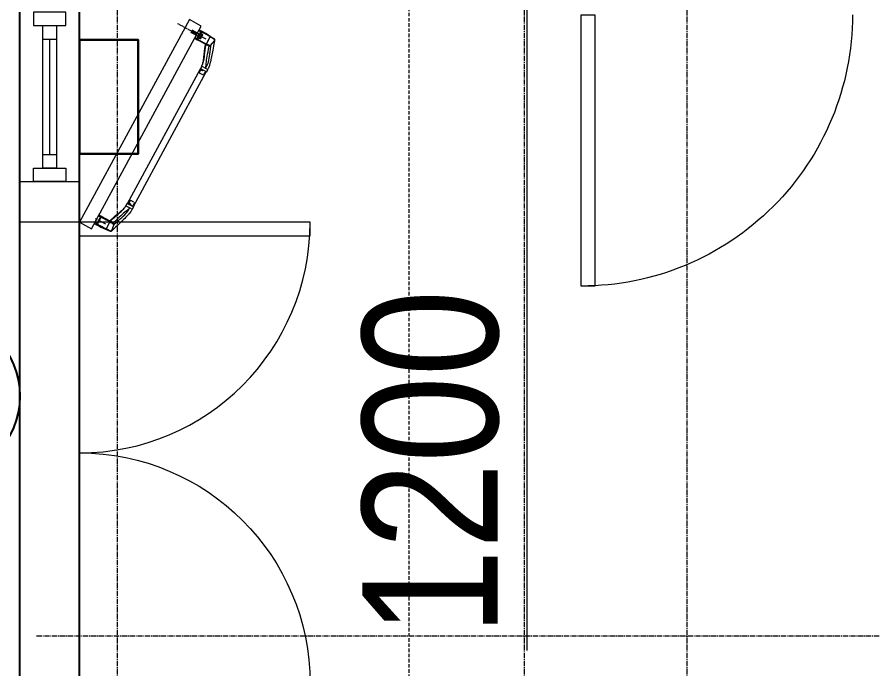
# Model space of a CAD drawing. Header units: millimetres. Extents: x -231292 to 573618, y -153144 to 564035.
# Drawn here: x 144559 to 147714, y 375381 to 377783 of the extents above; entities that cross this region are included whole.
import ezdxf
from ezdxf import colors
from ezdxf.entities.mleader import LeaderData, LeaderLine
from ezdxf.enums import TextEntityAlignment as Align
from ezdxf.math import Vec2, Vec3

# ---------------------------------------------------------------- set-up
doc = ezdxf.new("R2010")
doc.units = ezdxf.units.MM
for name, pattern in [('CENTER2', [28.575, 19.05, -3.175, 3.175, -3.175]), ('CENTERLINE', [30, 12, -1.5, 3, -1.5, 12]), ('DASHED', [19.05, 12.7, -6.35]), ('HIDDEN', [9.525, 6.35, -3.175])]:
    doc.linetypes.add(name, pattern=pattern)
doc.layers.get('0').update_dxf_attribs({"color": 250})
doc.layers.get('Defpoints').update_dxf_attribs({"color": 250})
for name, color, linetype, lineweight in [('АР_Витраж', 250, 'Continuous', 13), ('АР_Витраж марка', 250, 'Continuous', 9), ('АР_Двери', 250, 'Continuous', 9), ('АР_Двери_витраж', 250, 'Continuous', 9), ('АР_Двери_внутренние_антипаника', 250, 'Continuous', 0), ('АР_Размеры обшивки', 250, 'Continuous', 5), ('АР_Разрезы марка', 250, 'Continuous', 13), ('Размеры зашивки ГКЛ', 250, 'Continuous', 0), ('РД_Воронки с кровли', 250, 'Continuous', 18), ('РД_Оси_100', 250, 'Continuous', 0), ('РД_проем_инж перемыч_фахверк', 250, 'Continuous', 18)]:
    doc.layers.add(name, color=color, linetype=linetype, lineweight=lineweight)
doc.layers.add('МАГНИТЫ', color=7, linetype='Continuous', lineweight=30, true_color=0xd100d1)
doc.layers.add('РД_Витраж_вн', color=250, linetype='Continuous')
doc.layers.add('РД_Проем', color=250, linetype='Continuous', lineweight=0, plot=False)
doc.styles.add('Arial_09', font='ARIALN.TTF', dxfattribs={"width": 0.9})
doc.styles.add('style1', font='ARIALN.TTF')
doc.dimstyles.new('Dim200_ареал', dxfattribs={"dimscale": 100, "dimtxt": 5, "dimasz": 2.5, "dimexe": 2, "dimexo": 2, "dimgap": 1, "dimtad": 1, "dimzin": 12, "dimdsep": 46, "dimtxsty": 'style1', "dimblk": 'ARCHTICK', "dimcen": 3, "dimdle": 2, "dimclrd": 256, "dimclre": 256, "dimaunit": 1, "dimadec": 0, "dimazin": 3, "dimtfac": 1, "dimtmove": 1, "dimatfit": 3, "dimldrblk": 'OPEN30', "dimfxl": 5, "dimfxlon": 1, "dimtolj": 1, "dimtzin": 0, "dimlwd": 9, "dimlwe": 9, "dimarcsym": 0})

# ---------------------------------------------------------------- blocks, each defined once
blk = doc.blocks.new('UUNEW01NEW00')
at = {"layer": 'АР_Двери_внутренние_антипаника', "color": 40, "linetype": 'Continuous'}
for p, q in [((-9.1, 24), (9.1, 24)), ((-9.1, 19.3), (-9.1, 24)), ((-9, 18.2), (-9.1, 19.3)), ((-9, 17.1), (-9, 18.2)), ((-8.5, 1.5), (-9, 17.1)), ((9.1, 24), (9.1, 19.3)), ((-8.8, 1.3), (-13.2, -0.1)), ((-8.5, 1.5), (-8.8, 1.3)), ((8.3, 0.5), (8, -3.9)), ((-53, -19.5), (-53, -12.4)), ((-47.5, -11.9), (-52.5, -11.9)), ((-47.5, -11.9), (-46.3, -11.8)), ((-45.1, -11.7), (-46.3, -11.8)), ((-44.4, -11.5), (-45.1, -11.7)), ((-42.2, -11), (-44.4, -11.6)), ((-40, -10.4), (-42.2, -11)), ((-38, -9.7), (-40, -10.4)), ((-36.1, -9), (-38, -9.7)), ((-34.2, -8.3), (-36.1, -9)), ((-32.1, -7.5), (-34.2, -8.3)), ((-30.3, -6.7), (-32.1, -7.5)), ((-28.2, -5.9), (-30.3, -6.7)), ((-25.9, -4.9), (-28.2, -5.9)), ((-23.3, -3.9), (-25.9, -4.9)), ((-20.4, -2.7), (-23.3, -3.9)), ((-17, -1.5), (-20.4, -2.7)), ((-13.2, -0.1), (-17, -1.5)), ((-11.8, -16.4), (-8.3, -15.3)), ((-8.3, -15.3), (-4.5, -14.1)), ((-4.5, -14.1), (-0.2, -12.7)), ((-0.2, -12.7), (4.6, -11.2)), ((4.6, -11.2), (5.6, -10.9)), ((5.6, -10.9), (6.4, -10.5)), ((6.4, -10.5), (7.3, -9.6)), ((7.3, -9.6), (7.6, -8.9)), ((7.6, -8.9), (7.7, -8.7)), ((8, -3.9), (7.7, -8.6)), ((7.7, -8.7), (7.7, -8.6)), ((-53, -24.6), (-53, -19.5)), ((-52.5, -25.1), (-47.5, -25.1)), ((-47.5, -25.1), (-45.1, -25)), ((-45.1, -25), (-44.1, -24.9)), ((-44.1, -24.9), (-43.6, -24.9)), ((-43.6, -24.9), (-43, -24.8)), ((-43, -24.8), (-42.4, -24.8)), ((-42.4, -24.8), (-41.8, -24.7)), ((-41.8, -24.7), (-41.1, -24.6)), ((-41.1, -24.6), (-39.3, -24.3)), ((-39.3, -24.3), (-37.6, -23.9)), ((-37.6, -23.9), (-36.2, -23.6)), ((-36.2, -23.6), (-35.1, -23.3)), ((-35.1, -23.3), (-34.2, -23.1)), ((-34.2, -23.1), (-33.1, -22.8)), ((-33.1, -22.8), (-31.7, -22.5)), ((-31.7, -22.5), (-30.1, -22)), ((-30.1, -22), (-28.2, -21.5)), ((-28.2, -21.5), (-26, -20.8)), ((-26, -20.8), (-23.3, -20)), ((-23.3, -20), (-20.2, -19.1)), ((-20.2, -19.1), (-17.7, -18.3)), ((-17.7, -18.3), (-14.9, -17.4)), ((-14.9, -17.4), (-11.8, -16.4))]:
    blk.add_line(p, q, dxfattribs=at)
at = {"layer": 'АР_Двери_внутренние_антипаника', "color": 1, "linetype": 'Continuous'}
for p, q in [((-9.1, 19.3), (-8.9, 19.4)), ((-9.1, 19.3), (-9, 18.8)), ((-9, 18.8), (-8.8, 18.6)), ((-8.9, 19.4), (-8.5, 19.5)), ((-8.8, 18.6), (-8.6, 18.4)), ((-8.6, 18.4), (-8.4, 18.2)), ((-8.5, 19.5), (-8.2, 19.5)), ((-8.4, 18.2), (-8.1, 18.1)), ((-8.2, 19.5), (-7.8, 19.6)), ((-8.1, 18.1), (-7.6, 18)), ((-7.8, 19.6), (-7.5, 19.6)), ((-7.5, 18.3), (-7.6, 18.2)), ((-7.6, 18.2), (-7.6, 18)), ((-7.6, 18), (-7.6, 16.2)), ((-7.6, 16.2), (-7.6, 14.1)), ((-7.5, 19.6), (-7.1, 19.6)), ((-7.4, 18.3), (-7.5, 18.3)), ((-7.3, 18.3), (-7.4, 18.3)), ((-7.2, 18.3), (-7.3, 18.3)), ((-7.1, 18.3), (-7.2, 18.3)), ((-7.1, 24), (-7.1, 19.6)), ((-7.1, 19.6), (7.1, 19.6)), ((-7.1, 19.6), (-7.1, 18.3)), ((7.1, 18.3), (-7.1, 18.3)), ((-3.5, 16), (-4.6, 16.4)), ((-4.6, 16.4), (-4.6, 16.3)), ((-3.5, 15.9), (-4.6, 16.3)), ((-4.6, 16.3), (-3.8, 14.8)), ((-2.3, 15.7), (-3.5, 16)), ((-2.3, 15.6), (-3.5, 15.9)), ((0, 16.5), (-1, 15.5)), ((0, 16.4), (-1, 15.4)), ((0, 16.5), (0, 16.4)), ((1, 15.5), (0, 16.5)), ((1, 15.4), (0, 16.4)), ((3.5, 16), (2.3, 15.7)), ((3.5, 15.9), (2.3, 15.6)), ((4.6, 16.4), (3.5, 16)), ((4.6, 16.3), (3.5, 15.9)), ((3.8, 14.8), (4.6, 16.3)), ((4.6, 16.4), (4.6, 16.3)), ((7.1, 19.6), (7.1, 24)), ((7.1, 19.6), (7.1, 18.3)), ((7.1, 19.6), (7.5, 19.6)), ((7.2, 18.3), (7.1, 18.3)), ((7.3, 18.3), (7.2, 18.3)), ((7.5, 18.3), (7.3, 18.3)), ((7.5, 19.6), (7.8, 19.6)), ((7.6, 18.2), (7.5, 18.3)), ((7.6, 18), (7.6, 18.2)), ((7.6, 18), (8.1, 18.1)), ((7.6, 16.2), (7.6, 18)), ((7.6, 14.2), (7.6, 16.2)), ((7.8, 19.6), (8.2, 19.5)), ((8.1, 18.1), (8.4, 18.2)), ((8.2, 19.5), (8.5, 19.5)), ((8.4, 18.2), (8.6, 18.4)), ((8.5, 19.5), (8.9, 19.4)), ((8.6, 18.4), (8.8, 18.6)), ((8.8, 18.6), (9, 18.8)), ((8.9, 19.4), (9.1, 19.3)), ((9, 18.8), (9.1, 19.3)), ((-9.3, 0.2), (-14.4, -1.5)), ((-9.2, 0.8), (-9.3, 0.2)), ((-9.3, -0.1), (-9.3, 0.2)), ((-9.2, 0.2), (-9.3, 0.2)), ((-9.1, 1), (-9.2, 0.8)), ((-8.9, 0.5), (-9.2, 0.2)), ((-9, 1.2), (-9.1, 1)), ((-8.8, 1.3), (-9, 1.2)), ((-8.7, 0.8), (-8.9, 0.5)), ((-8.6, 0.9), (-8.7, 0.8)), ((-8.6, 1), (-8.6, 0.9)), ((-8.5, 1), (-8.6, 1)), ((-8.4, 0.8), (-8.5, 1.5)), ((-8.4, 1.3), (-8.5, 1)), ((-8.4, 1.4), (-8.4, 0.4)), ((-8.3, 0.5), (-8.4, 0.8)), ((-8.4, 0.4), (-8.4, -0.4)), ((-8.4, 0.4), (-8.3, 0.4)), ((-8.1, 0.2), (-8.3, 0.5)), ((-7.8, 0.1), (-8.1, 0.2)), ((-7.4, 0), (-7.8, 0.1)), ((-7.6, 14.1), (-7.6, 12.2)), ((-7.6, 12.2), (-7.6, 9.8)), ((-7.6, 9.8), (-7.6, 7.8)), ((-7.6, 7.8), (-7.6, 6.2)), ((-7.6, 6.2), (-7.6, 4.7)), ((-7.6, 4.7), (-7.5, 3.2)), ((-7.5, 3.2), (-7.5, 1.6)), ((-7.5, 1.6), (-7.4, 0)), ((-7.5, 0), (-7.5, 0)), ((-7.5, 0), (-7.3, 0)), ((-7.4, 0), (7.4, 0)), ((-7.3, 0), (7.3, 0)), ((-3.8, 14.8), (-3.3, 14.8)), ((-3, 14.7), (-3.8, 14.7)), ((-3.8, 14.7), (-3.8, 14.6)), ((-3, 14.6), (-3.8, 14.6)), ((-3.8, 14.6), (-3.8, 13.7)), ((-3.8, 13.7), (-3, 13.7)), ((-3.3, 14.8), (-3.6, 15.5)), ((-3.6, 15.5), (-2.7, 15.3)), ((-3.3, 14.9), (-3.6, 15.5)), ((-3.1, 14.4), (-3.4, 14.4)), ((-3.4, 14.4), (-3.4, 13.9)), ((-3.4, 14), (-3.1, 14)), ((-3.4, 13.9), (-3.1, 13.9)), ((-3.3, 14.9), (-3.3, 14.8)), ((-3, 14.4), (-3.1, 14.4)), ((-3.1, 14), (-3.1, 13.9)), ((-3.1, 14), (-3, 14)), ((-3.1, 13.9), (-3, 13.9)), ((-3, 14.7), (-3, 14.6)), ((-2.9, 14.7), (-3, 14.7)), ((-2.9, 14.6), (-3, 14.6)), ((-2.9, 14.4), (-3, 14.4)), ((-3, 14.4), (-3, 14.4)), ((-3, 14.4), (-3, 14.4)), ((-3, 14), (-3, 14)), ((-3, 14), (-3, 14)), ((-3, 14), (-2.9, 14)), ((-3, 13.9), (-3, 13.9)), ((-3, 13.9), (-3, 13.9)), ((-3, 13.9), (-2.9, 13.9)), ((-3, 13.7), (-2.9, 13.7)), ((-2.8, 14.7), (-2.9, 14.7)), ((-2.9, 14.7), (-2.9, 14.7)), ((-2.8, 14.5), (-2.9, 14.6)), ((-2.9, 14.6), (-2.9, 14.6)), ((-2.9, 14.3), (-2.9, 14.4)), ((-2.9, 14.3), (-2.9, 14.3)), ((-2.9, 14.3), (-2.9, 14.3)), ((-2.9, 14.3), (-2.9, 14.3)), ((-2.9, 14), (-2.9, 14.3)), ((-2.9, 14.1), (-2.9, 14)), ((-2.9, 14), (-2.9, 14.1)), ((-2.9, 14.1), (-2.9, 14.1)), ((-2.9, 14.1), (-2.9, 14.1)), ((-2.9, 14.1), (-2.9, 14.1)), ((-2.9, 14), (-2.9, 14)), ((-2.9, 13.9), (-2.9, 14)), ((-2.9, 14), (-2.9, 14)), ((-2.9, 14), (-2.9, 14)), ((-2.9, 13.9), (-2.9, 13.9)), ((-2.9, 13.9), (-2.9, 13.9)), ((-2.9, 13.7), (-2.8, 13.7)), ((-2.7, 14.6), (-2.8, 14.7)), ((-2.7, 14.5), (-2.8, 14.5)), ((-2.8, 13.7), (-2.8, 13.8)), ((-2.8, 13.8), (-2.7, 13.8)), ((-2.7, 15.3), (-1.7, 15.1)), ((-2.6, 14.6), (-2.7, 14.6)), ((-2.6, 14.5), (-2.7, 14.5)), ((-2.7, 13.8), (-2.6, 13.8)), ((-2.6, 14.5), (-2.6, 14.6)), ((-2.6, 14.6), (-2.6, 14.6)), ((-2.6, 14.4), (-2.6, 14.5)), ((-2.5, 14.5), (-2.6, 14.5)), ((-2.5, 14.4), (-2.6, 14.4)), ((-2.6, 14.4), (-2.6, 14.4)), ((-2.6, 13.8), (-2.6, 13.9)), ((-2.6, 13.9), (-2.5, 13.9)), ((-2.5, 14.4), (-2.5, 14.5)), ((-2.5, 14.4), (-2.5, 14.3)), ((-2.5, 14.3), (-2.5, 14.4)), ((-2.5, 14), (-2.5, 14.3)), ((-2.5, 13.9), (-2.5, 14)), ((-1, 15.5), (-2.3, 15.7)), ((-1, 15.4), (-2.3, 15.6)), ((-2.2, 14.5), (-2.3, 14.5)), ((-2.3, 14.5), (-2.3, 14.4)), ((-2.3, 14.4), (-2.3, 14.3)), ((-2.2, 14.4), (-2.3, 14.4)), ((-2.3, 14.4), (-2.3, 14.3)), ((-2.3, 14.3), (-2.3, 14)), ((-2.3, 14), (-2.3, 13.9)), ((-2.3, 13.9), (-2.3, 13.9)), ((-2.3, 13.9), (-2.2, 13.8)), ((-2.1, 14.6), (-2.2, 14.6)), ((-2.2, 14.6), (-2.2, 14.5)), ((-2.1, 14.5), (-2.2, 14.5)), ((-2.2, 14.5), (-2.2, 14.4)), ((-2.2, 13.8), (-2.2, 13.8)), ((-2.2, 13.8), (-2.1, 13.8)), ((-2, 14.7), (-2.1, 14.6)), ((-2, 14.6), (-2.1, 14.5)), ((-2.1, 14.6), (-2.1, 14.6)), ((-2.1, 14.5), (-2.1, 14.5)), ((-2.1, 13.8), (-2, 13.7)), ((-1.9, 14.7), (-2, 14.7)), ((-1.9, 14.6), (-2, 14.6)), ((-2, 13.7), (-2, 13.7)), ((-2, 13.7), (-1.9, 13.7)), ((-1.8, 14.7), (-1.9, 14.7)), ((-1.8, 14.6), (-1.9, 14.6)), ((-1.8, 14.4), (-1.9, 14.4)), ((-1.9, 14.4), (-1.9, 14.3)), ((-1.9, 14.3), (-1.9, 14)), ((-1.9, 14.3), (-1.9, 14.3)), ((-1.9, 14.3), (-1.9, 14.3)), ((-1.9, 14.3), (-1.9, 14.3)), ((-1.9, 14.1), (-1.9, 14.1)), ((-1.9, 14.1), (-1.9, 14.1)), ((-1.9, 14.1), (-1.9, 14.1)), ((-1.9, 14.1), (-1.8, 14)), ((-1.9, 14), (-1.9, 14)), ((-1.9, 14), (-1.9, 14)), ((-1.9, 14), (-1.9, 13.9)), ((-1.9, 13.9), (-1.8, 13.9)), ((-1.9, 13.7), (-1.8, 13.7)), ((-1.8, 14.7), (-1.8, 14.6)), ((-1.5, 14.7), (-1.8, 14.7)), ((-1.5, 14.6), (-1.8, 14.6)), ((-1.7, 14.4), (-1.8, 14.4)), ((-1.8, 14.4), (-1.8, 14.4)), ((-1.8, 14.4), (-1.8, 14.4)), ((-1.8, 14), (-1.8, 14)), ((-1.8, 14), (-1.8, 14)), ((-1.8, 14), (-1.7, 14)), ((-1.8, 13.9), (-1.8, 13.9)), ((-1.8, 13.9), (-1.8, 13.9)), ((-1.8, 13.9), (-1.7, 13.9)), ((-1.8, 13.7), (-1.5, 13.7)), ((-1.7, 15.1), (-0.7, 15)), ((-1.7, 14.4), (-1.7, 14.4)), ((-1.6, 14.4), (-1.7, 14.4)), ((-1.7, 14), (-1.7, 13.9)), ((-1.7, 14), (-1.7, 14)), ((-1.7, 14), (-1.6, 14)), ((-1.7, 13.9), (-1.6, 13.9)), ((-1.7, 13.9), (-1.7, 13.9)), ((-1.5, 14.4), (-1.6, 14.4)), ((-1.6, 14.4), (-1.6, 14.4)), ((-1.6, 14), (-1.6, 13.9)), ((-1.6, 14), (-1.6, 14)), ((-1.6, 14), (-1.5, 14)), ((-1.6, 13.9), (-1.6, 13.9)), ((-1.6, 13.9), (-1.5, 13.9)), ((-1.5, 14.7), (-1.5, 14.6)), ((-1.4, 14.7), (-1.5, 14.7)), ((-1.4, 14.6), (-1.5, 14.6)), ((-1.4, 14.3), (-1.5, 14.4)), ((-1.5, 14.4), (-1.5, 14.4)), ((-1.5, 14.4), (-1.5, 14.4)), ((-1.5, 14), (-1.4, 14.1)), ((-1.5, 14), (-1.5, 14)), ((-1.5, 14), (-1.5, 14)), ((-1.5, 14), (-1.5, 14)), ((-1.5, 13.9), (-1.5, 13.9)), ((-1.5, 13.9), (-1.5, 13.9)), ((-1.5, 13.9), (-1.5, 13.9)), ((-1.5, 13.9), (-1.4, 13.9)), ((-1.5, 13.7), (-1.4, 13.7)), ((-1.3, 14.7), (-1.4, 14.7)), ((-1.3, 14.6), (-1.4, 14.6)), ((-1.4, 14.3), (-1.4, 14.3)), ((-1.4, 14.3), (-1.4, 14.3)), ((-1.4, 14.3), (-1.4, 14.3)), ((-1.4, 14), (-1.4, 14.3)), ((-1.4, 14.1), (-1.4, 14)), ((-1.4, 14.1), (-1.4, 14.1)), ((-1.4, 14.1), (-1.4, 14.1)), ((-1.4, 14.1), (-1.4, 14.1)), ((-1.4, 13.9), (-1.4, 14)), ((-1.4, 14), (-1.4, 14)), ((-1.4, 14), (-1.4, 14)), ((-1.4, 13.7), (-1.3, 13.7)), ((-1.2, 14.6), (-1.3, 14.7)), ((-1.3, 14.7), (-1.3, 14.7)), ((-1.3, 14.5), (-1.3, 14.6)), ((-1.2, 14.5), (-1.3, 14.5)), ((-1.3, 13.7), (-1.2, 13.8)), ((-1.1, 14.6), (-1.2, 14.6)), ((-1.1, 14.5), (-1.2, 14.5)), ((-1.2, 13.8), (-1.2, 13.8)), ((-1.2, 13.8), (-1.1, 13.8)), ((-1.1, 14.5), (-1.1, 14.6)), ((-1.1, 14.6), (-1.1, 14.6)), ((-1.1, 14.4), (-1.1, 14.5)), ((-1, 14.5), (-1.1, 14.5)), ((-1, 14.4), (-1.1, 14.4)), ((-1.1, 14.4), (-1.1, 14.4)), ((-1.1, 13.8), (-1.1, 13.9)), ((-1.1, 13.9), (-1, 13.9)), ((-1, 15.5), (-1, 15.4)), ((-1, 14.4), (-1, 14.5)), ((-1, 14.3), (-1, 14.4)), ((-1, 14.4), (-1, 14.3)), ((-1, 14), (-1, 14.3)), ((-1, 13.9), (-1, 14)), ((0, 14.7), (-0.8, 14.7)), ((-0.8, 14.7), (-0.8, 14.6)), ((0, 14.6), (-0.8, 14.6)), ((-0.8, 14.6), (-0.8, 13.7)), ((-0.8, 13.7), (-0.4, 13.7)), ((-0.7, 15), (0, 15.7)), ((-0.1, 14.4), (-0.4, 14.4)), ((-0.4, 14.4), (-0.4, 14.2)), ((-0.4, 14.3), (-0.1, 14.3)), ((-0.4, 14.2), (-0.1, 14.2)), ((-0.4, 14.1), (-0.2, 14.1)), ((-0.4, 13.7), (-0.4, 14.1)), ((-0.2, 14.1), (0, 13.7)), ((0, 14.4), (-0.1, 14.4)), ((-0.1, 14.4), (-0.1, 14.4)), ((-0.1, 14.4), (-0.1, 14.4)), ((-0.1, 14.3), (-0.1, 14.2)), ((-0.1, 14.3), (-0.1, 14.3)), ((-0.1, 14.3), (-0.1, 14.3)), ((-0.1, 14.3), (0, 14.3)), ((-0.1, 14.2), (-0.1, 14.2)), ((-0.1, 14.2), (-0.1, 14.2)), ((-0.1, 14.2), (0, 14.2)), ((0, 15.7), (0.7, 15)), ((0, 14.7), (0, 14.6)), ((0.1, 14.7), (0, 14.7)), ((0.1, 14.6), (0, 14.6)), ((0, 14.3), (0, 14.4)), ((0, 14.4), (0, 14.4)), ((0, 14.3), (0, 14.4)), ((0, 14.4), (0, 14.4)), ((0, 14.4), (0, 14.4)), ((0, 14.4), (0, 14.4)), ((0, 14.4), (0, 14.4)), ((0, 14.3), (0, 14.3)), ((0, 14.3), (0, 14.3)), ((0, 14.3), (0, 14.3)), ((0, 14.2), (0, 14.3)), ((0, 14.3), (0, 14.3)), ((0, 14.3), (0, 14.3)), ((0, 14.3), (0, 14.3)), ((0, 14.2), (0, 14.2)), ((0, 14.2), (0, 14.2)), ((0, 13.7), (0.5, 13.7)), ((0.2, 14.7), (0.1, 14.7)), ((0.2, 14.6), (0.1, 14.6)), ((0.3, 14.6), (0.2, 14.7)), ((0.2, 14.7), (0.2, 14.7)), ((0.2, 14.5), (0.2, 14.6)), ((0.3, 14.5), (0.2, 14.5)), ((0.5, 13.7), (0.2, 14.1)), ((0.2, 14.1), (0.3, 14.1)), ((0.4, 14.6), (0.3, 14.6)), ((0.4, 14.5), (0.3, 14.5)), ((0.3, 14.1), (0.4, 14.2)), ((0.3, 14.1), (0.3, 14.1)), ((0.5, 13.8), (0.3, 14.1)), ((0.4, 14.5), (0.4, 14.6)), ((0.4, 14.6), (0.4, 14.6)), ((0.4, 14.4), (0.4, 14.5)), ((0.4, 14.4), (0.4, 14.5)), ((0.4, 14.5), (0.4, 14.5)), ((0.4, 14.3), (0.4, 14.4)), ((0.4, 14.4), (0.4, 14.4)), ((0.4, 14.4), (0.4, 14.4)), ((0.4, 14.2), (0.4, 14.3)), ((0.4, 14.3), (0.4, 14.3)), ((0.4, 14.2), (0.4, 14.2)), ((0.5, 13.8), (0.5, 13.7)), ((0.7, 15), (1.7, 15.1)), ((0.7, 14.7), (0.7, 14.6)), ((1.4, 14.7), (0.7, 14.7)), ((1.4, 14.6), (0.7, 14.6)), ((0.7, 14.6), (0.7, 13.7)), ((0.7, 13.7), (1.1, 13.7)), ((2.3, 15.7), (1, 15.5)), ((2.3, 15.6), (1, 15.4)), ((1, 15.5), (1, 15.4)), ((1.1, 13.7), (1.1, 14.3)), ((1.1, 14.3), (1.2, 14.3)), ((1.2, 14.3), (1.5, 13.7)), ((1.4, 14.7), (1.4, 14.6)), ((1.6, 14.2), (1.4, 14.7)), ((1.6, 14.1), (1.4, 14.6)), ((1.5, 13.7), (1.8, 13.7)), ((1.6, 14.2), (1.6, 14.1)), ((1.7, 14.2), (1.6, 14.2)), ((1.7, 14.1), (1.6, 14.1)), ((1.7, 15.1), (2.7, 15.3)), ((1.9, 14.7), (1.7, 14.2)), ((1.9, 14.6), (1.7, 14.1)), ((1.7, 14.2), (1.7, 14.1)), ((1.8, 13.7), (2, 14.3)), ((1.9, 14.7), (1.9, 14.6)), ((2.5, 14.7), (1.9, 14.7)), ((2.5, 14.6), (1.9, 14.6)), ((2, 14.3), (2.2, 14.3)), ((2.2, 14.3), (2.2, 13.7)), ((2.2, 13.7), (2.5, 13.7)), ((2.5, 14.7), (2.5, 14.6)), ((2.5, 13.7), (2.5, 14.6)), ((2.7, 15.3), (3.6, 15.5)), ((3.1, 14.7), (2.7, 13.8)), ((3.1, 14.6), (2.7, 13.7)), ((2.7, 13.8), (2.7, 13.7)), ((2.7, 13.7), (3.2, 13.7)), ((3.1, 14.7), (3.1, 14.6)), ((3.9, 14.7), (3.1, 14.7)), ((3.9, 14.6), (3.1, 14.6)), ((3.2, 13.7), (3.2, 13.9)), ((3.2, 13.9), (3.8, 13.9)), ((3.6, 15.5), (3.3, 14.8)), ((3.6, 15.5), (3.3, 14.9)), ((3.3, 14.9), (3.3, 14.8)), ((3.3, 14.8), (3.8, 14.8)), ((3.4, 14.3), (3.3, 14)), ((3.3, 14.1), (3.7, 14.1)), ((3.3, 14), (3.7, 14)), ((3.6, 14.3), (3.4, 14.3)), ((3.7, 14), (3.6, 14.3)), ((3.8, 13.9), (3.8, 13.7)), ((3.8, 13.7), (4.2, 13.7)), ((3.9, 14.7), (3.9, 14.6)), ((4.2, 13.8), (3.9, 14.7)), ((4.2, 13.7), (3.9, 14.6)), ((4.2, 13.8), (4.2, 13.7)), ((6.7, -9.4), (7.3, 0)), ((7.4, 0), (7.5, 2)), ((7.8, 0.1), (7.4, 0)), ((7.5, 2), (7.6, 4)), ((7.6, 12.3), (7.6, 14.2)), ((7.6, 9.9), (7.6, 12.3)), ((7.6, 8), (7.6, 9.9)), ((7.6, 5.9), (7.6, 8)), ((7.6, 4), (7.6, 5.9)), ((8.1, 0.2), (7.8, 0.1)), ((8.3, 0.5), (8.1, 0.2)), ((8.4, 0.8), (8.3, 0.5)), ((-52.5, -11.9), (-52.5, -19.8)), ((-47.5, -11.9), (-47.5, -19.8)), ((-47.5, -11.9), (-47.5, -11.9)), ((-43.1, -11.4), (-44.5, -11.6)), ((-41.6, -11.2), (-43.1, -11.4)), ((-39.3, -10.7), (-41.6, -11.2)), ((-36.7, -9.9), (-39.3, -10.7)), ((-39, -16.7), (-36.4, -15.7)), ((-33.8, -8.9), (-36.7, -9.9)), ((-36.4, -15.7), (-33.5, -14.5)), ((-30.7, -7.7), (-33.8, -8.9)), ((-33.5, -14.5), (-30.3, -13.4)), ((-27.2, -6.3), (-30.7, -7.7)), ((-30.3, -13.4), (-26.8, -12.1)), ((-25.2, -15.3), (-28.7, -16.6)), ((-23.3, -4.8), (-27.2, -6.3)), ((-26.8, -12.1), (-22.9, -10.9)), ((-21.4, -13.9), (-25.2, -15.3)), ((-19.1, -3.2), (-23.3, -4.8)), ((-22.9, -10.9), (-18.7, -9.6)), ((-17.3, -12.4), (-21.4, -13.9)), ((-14.4, -1.5), (-19.1, -3.2)), ((-18.7, -9.6), (-14, -8.2)), ((-12.8, -10.8), (-17.3, -12.4)), ((-14, -8.2), (-8.8, -6.6)), ((-7.8, -9.1), (-12.8, -10.8)), ((-9, -3.8), (-9.3, -0.1)), ((-8.8, -6.6), (-9, -3.8)), ((-8.8, -6.6), (-8.8, -6.6)), ((-8.8, -7.3), (-8.8, -6.6)), ((-8.8, -6.6), (-8.7, -6.6)), ((-8.5, -8.1), (-8.8, -7.3)), ((-8.7, -6.6), (-8.6, -6.6)), ((-8.6, -6.6), (-8.4, -6.7)), ((-8.2, -8.7), (-8.5, -8.1)), ((-8.4, -0.4), (-8.3, -0.9)), ((-8.4, -6.7), (-8.1, -6.7)), ((-8.3, -0.9), (-8.3, -1.1)), ((-8.3, -1.1), (-8.3, -1.1)), ((-8.3, -1.2), (-8.2, -1.2)), ((-8.2, -1.2), (-8.2, -1.2)), ((-8.2, -1.2), (-8.2, -1.5)), ((-8.2, -1.5), (-8.2, -1.5)), ((-7.8, -9.1), (-8.2, -8.7)), ((-8.1, -6.7), (-8, -6.6)), ((-8, -7.1), (-8.1, -6.7)), ((-8.1, -6.7), (-8.1, -6.7)), ((-8, -6.6), (-8, -6.6)), ((-8, -6.6), (-7.9, -6.6)), ((-7.6, -7.6), (-8, -7.1)), ((-7.8, -6.9), (-7.9, -6.6)), ((-7.9, -6.6), (-7.9, -6.7)), ((-7.9, -6.7), (-7.9, -6.6)), ((-7.5, -7.2), (-7.8, -6.9)), ((-7.4, -8.9), (-7.8, -9.1)), ((-7.2, -8), (-7.6, -7.6)), ((-7.2, -7.4), (-7.5, -7.2)), ((-7.1, -8.7), (-7.4, -8.9)), ((-7.3, 0), (-7.2, -1.7)), ((-7.2, -1.7), (-7.2, -3.1)), ((-7.2, -3.1), (-7.1, -4.5)), ((-6.9, -7.4), (-7.2, -7.4)), ((-6.7, -8.2), (-7.2, -8)), ((-7.1, -4.5), (-7, -6)), ((-6.7, -8.2), (-7.1, -8.7)), ((-7, -6), (-6.9, -7.4)), ((-6.9, -7.4), (-6.8, -7.5)), ((-6.8, -7.5), (-6.8, -7.5)), ((-6.8, -7.5), (-6.8, -7.6)), ((-6.8, -7.6), (-6.8, -7.6)), ((-6.8, -7.6), (-6.8, -7.6)), ((-6.8, -7.6), (-6.8, -7.6)), ((-6.8, -7.6), (-6.8, -7.6)), ((-6.8, -7.6), (-6.8, -7.6)), ((-6.8, -7.6), (-6.8, -7.6)), ((-6.8, -7.6), (-6.8, -7.6)), ((-6.8, -7.6), (-6.8, -7.6)), ((-6.8, -7.6), (-6.8, -7.6)), ((-6.8, -7.6), (-6.8, -7.6)), ((-6.8, -7.6), (-6.8, -7.6)), ((-6.8, -7.6), (-6.8, -7.6)), ((-6.8, -7.6), (-6.8, -7.6)), ((-6.8, -7.6), (-6.7, -7.8)), ((-6.7, -7.8), (-6.6, -8)), ((-6.6, -8), (-6.7, -8.1)), ((-6.7, -8.1), (-6.7, -8.2)), ((-6.7, -8.2), (5.6, -10.6)), ((5.6, -10.6), (6.3, -10)), ((5.6, -10.6), (6, -10.6)), ((6, -10.6), (6.3, -10.5)), ((6.3, -10), (6.6, -9.7)), ((6.3, -10.5), (6.4, -10.5)), ((6.6, -9.7), (6.7, -9.4)), ((6.7, -9.4), (7.1, -9.3)), ((7.1, -9.3), (7.4, -9.1)), ((7.4, -9.1), (7.6, -8.9)), ((8.3, -0.4), (8.3, -0.3)), ((-52.5, -19.8), (-52.5, -25.1)), ((-52.5, -25.1), (-47.5, -25.1)), ((-47.5, -19.8), (-46, -19.6)), ((-45.9, -19.8), (-47.5, -19.8)), ((-47.5, -19.8), (-47.5, -25.1)), ((-46, -19.6), (-44.5, -19.2)), ((-44.3, -19.8), (-45.9, -19.8)), ((-44.5, -19.2), (-42.9, -18.5)), ((-42.5, -19.7), (-44.3, -19.8)), ((-42.9, -18.5), (-41.3, -17.7)), ((-40.6, -19.6), (-42.5, -19.7)), ((-41.3, -17.7), (-39, -16.7)), ((-37.8, -19.2), (-40.6, -19.6)), ((-34.9, -18.5), (-37.8, -19.2)), ((-31.9, -17.6), (-34.9, -18.5)), ((-28.7, -16.6), (-31.9, -17.6))]:
    blk.add_line(p, q, dxfattribs=at)
at = {"layer": 'АР_Двери_внутренние_антипаника', "color": 1, "linetype": 'CENTERLINE'}
blk.add_line((0, 4.4), (0, 26), dxfattribs=at)
at = {"layer": 'АР_Двери_внутренние_антипаника', "color": 1, "linetype": 'HIDDEN'}
for p, q in [((-60.5, -14), (-53, -14)), ((-60.5, -14), (-60.5, -23)), ((-54.5, -17.6), (-54.5, -14.1)), ((-54.5, -14.1), (-53, -14.1)), ((-60.5, -23), (-53, -23)), ((-54.5, -17.6), (-53, -17.6))]:
    blk.add_line(p, q, dxfattribs=at)
at = {"layer": 'АР_Двери_внутренние_антипаника', "color": 40, "linetype": 'Continuous'}
for centre, radius, start, end in [((-490.9, 27.7), 500, 356.9219, 359.0377), ((-52.5, -12.4), 0.5, 90, 180), ((-52.5, -24.6), 0.5, 180, 270)]:
    blk.add_arc(centre, radius, start, end, dxfattribs=at)
at = {"layer": 'АР_Двери_внутренние_антипаника', "color": 1, "linetype": 'Continuous'}
blk.add_arc((490.8, 29.3), 500, 183.3082, 184.1216, dxfattribs=at)
blk.add_point((0, 0), dxfattribs=at)
blk = doc.blocks.new('66NEW00')
at = {"layer": 'АР_Двери_внутренние_антипаника', "color": 40, "linetype": 'Continuous'}
for p, q in [((9.1, 0), (-9.1, 0)), ((-9.1, 0), (-9.1, -4.7)), ((9.1, -4.7), (9.1, 0)), ((8.5, -22.4), (9, -6.9)), ((9, -5.7), (9.1, -4.7)), ((9, -6.9), (9, -5.7)), ((-8.3, -23.5), (-8, -27.9)), ((-8, -27.9), (-7.7, -32.5)), ((8.5, -22.4), (8.8, -22.7)), ((8.8, -22.7), (13.2, -24.1)), ((13.2, -24.1), (17, -25.5)), ((17, -25.5), (20.4, -26.7)), ((20.4, -26.7), (23.3, -27.9)), ((23.3, -27.9), (25.9, -28.9)), ((25.9, -28.9), (28.2, -29.9)), ((28.2, -29.9), (30.3, -30.7)), ((30.3, -30.7), (32.1, -31.4)), ((32.1, -31.4), (34.2, -32.3)), ((-7.7, -32.7), (-7.7, -32.5)), ((-7.6, -32.8), (-7.7, -32.7)), ((-7.3, -33.6), (-7.6, -32.8)), ((-6.4, -34.5), (-7.3, -33.6)), ((-5.6, -34.9), (-6.4, -34.5)), ((-4.6, -35.2), (-5.6, -34.9)), ((0.2, -36.7), (-4.6, -35.2)), ((4.5, -38.1), (0.2, -36.7)), ((8.3, -39.3), (4.5, -38.1)), ((11.8, -40.4), (8.3, -39.3)), ((14.9, -41.4), (11.8, -40.4)), ((17.7, -42.3), (14.9, -41.4)), ((20.2, -43), (17.7, -42.3)), ((23.3, -44), (20.2, -43)), ((26, -44.8), (23.3, -44)), ((28.2, -45.4), (26, -44.8)), ((30.1, -46), (28.2, -45.4)), ((31.7, -46.4), (30.1, -46)), ((33.1, -46.8), (31.7, -46.4)), ((34.2, -47.1), (33.1, -46.8)), ((34.2, -32.3), (36.1, -33)), ((35.1, -47.3), (34.2, -47.1)), ((36.2, -47.6), (35.1, -47.3)), ((36.1, -33), (38, -33.7)), ((38, -33.7), (40, -34.4)), ((40, -34.4), (42.2, -35)), ((42.2, -35), (44.4, -35.5)), ((44.4, -35.5), (45.1, -35.6)), ((45.1, -35.6), (46.3, -35.8)), ((47.5, -35.8), (46.3, -35.8)), ((47.5, -35.8), (52.5, -35.8)), ((53, -43.4), (53, -36.3)), ((53, -48.6), (53, -43.4)), ((37.6, -47.9), (36.2, -47.6)), ((39.3, -48.2), (37.6, -47.9)), ((41.1, -48.6), (39.3, -48.2)), ((41.8, -48.7), (41.1, -48.6)), ((42.4, -48.7), (41.8, -48.7)), ((43, -48.8), (42.4, -48.7)), ((43.6, -48.9), (43, -48.8)), ((44.1, -48.9), (43.6, -48.9)), ((45.1, -49), (44.1, -48.9)), ((47.5, -49.1), (45.1, -49)), ((52.5, -49.1), (47.5, -49.1))]:
    blk.add_line(p, q, dxfattribs=at)
at = {"layer": 'АР_Двери_внутренние_антипаника', "color": 1, "linetype": 'Continuous'}
for p, q in [((-7.1, -4.4), (-7.1, 0)), ((7.1, 0), (7.1, -4.4)), ((-8.9, -4.6), (-9.1, -4.7)), ((-9, -5.2), (-9.1, -4.7)), ((-8.8, -5.4), (-9, -5.2)), ((-8.5, -4.5), (-8.9, -4.6)), ((-8.6, -5.6), (-8.8, -5.4)), ((-8.4, -5.7), (-8.6, -5.6)), ((-8.2, -4.4), (-8.5, -4.5)), ((-8.1, -5.8), (-8.4, -5.7)), ((-7.8, -4.4), (-8.2, -4.4)), ((-7.6, -5.9), (-8.1, -5.8)), ((-7.5, -4.4), (-7.8, -4.4)), ((-7.6, -5.8), (-7.5, -5.7)), ((-7.6, -5.9), (-7.6, -5.8)), ((-7.6, -7.7), (-7.6, -5.9)), ((-7.6, -9.8), (-7.6, -7.7)), ((-7.6, -11.7), (-7.6, -9.8)), ((-7.6, -14), (-7.6, -11.7)), ((-7.6, -16), (-7.6, -14)), ((-7.1, -4.4), (-7.5, -4.4)), ((-7.5, -5.7), (-7.3, -5.7)), ((-7.3, -5.7), (-7.2, -5.6)), ((-7.2, -5.6), (-7.1, -5.6)), ((7.1, -4.4), (-7.1, -4.4)), ((-7.1, -4.4), (-7.1, -5.6)), ((-7.1, -5.6), (7.1, -5.6)), ((7.1, -4.4), (7.1, -5.6)), ((7.5, -4.4), (7.1, -4.4)), ((7.1, -5.6), (7.2, -5.6)), ((7.2, -5.6), (7.3, -5.7)), ((7.3, -5.7), (7.4, -5.7)), ((7.4, -5.7), (7.5, -5.7)), ((7.8, -4.4), (7.5, -4.4)), ((7.5, -5.7), (7.6, -5.8)), ((8.1, -5.8), (7.6, -5.9)), ((7.6, -5.8), (7.6, -5.9)), ((7.6, -5.9), (7.6, -7.8)), ((7.6, -7.8), (7.6, -9.9)), ((7.6, -9.9), (7.6, -11.8)), ((7.6, -11.8), (7.6, -14.2)), ((7.6, -14.2), (7.6, -16.2)), ((8.2, -4.4), (7.8, -4.4)), ((8.4, -5.7), (8.1, -5.8)), ((8.5, -4.5), (8.2, -4.4)), ((8.6, -5.6), (8.4, -5.7)), ((8.9, -4.6), (8.5, -4.5)), ((8.8, -5.4), (8.6, -5.6)), ((9, -5.2), (8.8, -5.4)), ((9.1, -4.7), (8.9, -4.6)), ((9.1, -4.7), (9, -5.2)), ((-8.4, -23.1), (-8.3, -23.5)), ((-8.3, -23.5), (-8.1, -23.7)), ((-8.3, -24.4), (-8.3, -24.2)), ((-8.1, -23.7), (-7.8, -23.9)), ((-7.8, -23.9), (-7.4, -24)), ((-7.6, -18.1), (-7.6, -16)), ((-7.6, -19.9), (-7.6, -18.1)), ((-7.5, -21.9), (-7.6, -19.9)), ((-7.4, -24), (-7.5, -21.9)), ((7.4, -24), (-7.4, -24)), ((7.3, -24), (-7.3, -24)), ((-6.7, -33.3), (-7.3, -24)), ((6.9, -31.4), (6.8, -31.5)), ((6.8, -31.5), (6.8, -31.5)), ((6.8, -31.5), (6.8, -31.5)), ((6.8, -31.5), (6.8, -31.6)), ((7, -29.9), (6.9, -31.4)), ((6.9, -31.4), (7.2, -31.3)), ((7.1, -28.5), (7, -29.9)), ((7.2, -27.1), (7.1, -28.5)), ((7.3, -24), (7.2, -25.6)), ((7.2, -25.6), (7.2, -27.1)), ((7.2, -31.3), (7.5, -31.2)), ((7.5, -24), (7.3, -24)), ((7.5, -22.4), (7.4, -24)), ((7.4, -24), (7.8, -23.9)), ((7.6, -19.3), (7.5, -20.8)), ((7.5, -20.8), (7.5, -22.4)), ((7.5, -24), (7.5, -24)), ((7.5, -31.2), (7.8, -30.9)), ((7.6, -16.2), (7.6, -17.8)), ((7.6, -17.8), (7.6, -19.3)), ((7.6, -31.6), (8, -31.1)), ((7.8, -23.9), (8.1, -23.7)), ((7.8, -30.9), (7.9, -30.6)), ((8, -30.6), (7.9, -30.6)), ((7.9, -30.6), (7.9, -30.6)), ((7.9, -30.6), (7.9, -30.6)), ((8, -31.1), (8.1, -30.6)), ((8.1, -30.6), (8, -30.6)), ((8, -30.6), (8, -30.6)), ((8.1, -23.7), (8.3, -23.5)), ((8.1, -30.7), (8.1, -30.6)), ((8.4, -30.7), (8.1, -30.7)), ((8.2, -25.1), (8.2, -25.2)), ((8.3, -25.1), (8.2, -25.1)), ((8.2, -25.2), (8.2, -25.5)), ((8.2, -25.5), (8.2, -25.5)), ((8.3, -23.5), (8.4, -23.1)), ((8.4, -23.6), (8.3, -23.6)), ((8.4, -24.3), (8.3, -24.8)), ((8.3, -24.8), (8.3, -25.1)), ((8.3, -25.1), (8.3, -25.1)), ((8.4, -23.1), (8.5, -22.4)), ((8.4, -22.6), (8.5, -22.9)), ((8.4, -22.6), (8.4, -23.6)), ((8.4, -23.6), (8.4, -24.3)), ((8.6, -30.6), (8.4, -30.7)), ((8.5, -22.9), (8.6, -23)), ((8.5, -32.1), (8.8, -31.3)), ((8.6, -23), (8.6, -23.1)), ((8.6, -23.1), (8.7, -23.2)), ((8.7, -30.6), (8.6, -30.6)), ((8.7, -23.2), (8.9, -23.4)), ((8.8, -30.6), (8.7, -30.6)), ((8.8, -22.7), (9, -22.8)), ((8.8, -30.6), (9, -27.8)), ((14, -32.2), (8.8, -30.6)), ((8.8, -30.6), (8.8, -30.6)), ((8.8, -31.3), (8.8, -30.6)), ((8.9, -23.4), (9.2, -23.8)), ((9, -22.8), (9.1, -22.9)), ((9, -27.8), (9.3, -24)), ((9.1, -22.9), (9.2, -23.2)), ((9.2, -23.2), (9.3, -23.8)), ((9.2, -23.8), (9.3, -23.8)), ((9.3, -23.8), (14.4, -25.5)), ((9.3, -24), (9.3, -23.8)), ((14.4, -25.5), (19.1, -27.2)), ((19.1, -27.2), (23.3, -28.8)), ((23.3, -28.8), (27.2, -30.3)), ((27.2, -30.3), (30.7, -31.7)), ((-7.4, -33.1), (-7.6, -32.8)), ((-7.1, -33.3), (-7.4, -33.1)), ((-6.7, -33.3), (-7.1, -33.3)), ((-6.6, -33.7), (-6.7, -33.3)), ((-6.3, -34), (-6.6, -33.7)), ((-6.3, -34.5), (-6.4, -34.4)), ((-5.6, -34.5), (-6.3, -34)), ((-6, -34.6), (-6.3, -34.5)), ((-5.6, -34.5), (-6, -34.6)), ((6.7, -32.2), (-5.6, -34.5)), ((6.7, -31.8), (6.6, -32)), ((6.6, -32), (6.7, -32.1)), ((6.8, -31.6), (6.7, -31.8)), ((6.7, -32.2), (7.2, -32)), ((6.7, -32.1), (6.7, -32.2)), ((6.7, -32.2), (7.1, -32.7)), ((6.8, -31.6), (6.8, -31.6)), ((6.8, -31.6), (6.8, -31.6)), ((6.8, -31.6), (6.8, -31.6)), ((6.8, -31.6), (6.8, -31.6)), ((6.8, -31.6), (6.8, -31.6)), ((6.8, -31.6), (6.8, -31.6)), ((6.8, -31.6), (6.8, -31.6)), ((6.8, -31.6), (6.8, -31.6)), ((6.8, -31.6), (6.8, -31.6)), ((6.8, -31.6), (6.8, -31.6)), ((6.8, -31.6), (6.8, -31.6)), ((6.8, -31.6), (6.8, -31.6)), ((7.1, -32.7), (7.4, -32.9)), ((7.2, -32), (7.6, -31.6)), ((7.4, -32.9), (7.8, -33.1)), ((7.8, -33.1), (8.2, -32.7)), ((7.8, -33.1), (12.8, -34.8)), ((8.2, -32.7), (8.5, -32.1)), ((12.8, -34.8), (17.3, -36.4)), ((18.7, -33.6), (14, -32.2)), ((17.3, -36.4), (21.4, -37.9)), ((22.9, -34.9), (18.7, -33.6)), ((21.4, -37.9), (25.2, -39.3)), ((26.8, -36.1), (22.9, -34.9)), ((25.2, -39.3), (28.7, -40.5)), ((30.3, -37.3), (26.8, -36.1)), ((28.7, -40.5), (31.9, -41.6)), ((33.5, -38.5), (30.3, -37.3)), ((30.7, -31.7), (33.8, -32.9)), ((31.9, -41.6), (34.9, -42.5)), ((36.4, -39.6), (33.5, -38.5)), ((33.8, -32.9), (36.7, -33.9)), ((34.9, -42.5), (37.8, -43.2)), ((39, -40.7), (36.4, -39.6)), ((36.7, -33.9), (39.3, -34.6)), ((37.8, -43.2), (40.6, -43.6)), ((41.3, -41.7), (39, -40.7)), ((39.3, -34.6), (41.6, -35.1)), ((40.6, -43.6), (42.5, -43.7)), ((42.9, -42.5), (41.3, -41.7)), ((41.6, -35.1), (43.1, -35.4)), ((42.5, -43.7), (44.3, -43.7)), ((44.5, -43.1), (42.9, -42.5)), ((43.1, -35.4), (44.5, -35.6)), ((44.3, -43.7), (45.9, -43.7)), ((46, -43.6), (44.5, -43.1)), ((45.9, -43.7), (47.5, -43.7)), ((47.5, -43.7), (46, -43.6)), ((47.5, -35.9), (47.5, -43.7)), ((47.5, -35.9), (47.5, -35.9)), ((47.5, -43.7), (47.5, -49.1)), ((52.5, -35.9), (52.5, -43.7)), ((52.5, -43.7), (52.5, -49.1)), ((52.5, -49.1), (47.5, -49.1))]:
    blk.add_line(p, q, dxfattribs=at)
at = {"layer": 'АР_Двери_внутренние_антипаника', "color": 1, "linetype": 'CENTERLINE'}
blk.add_line((0, -19.6), (0, 2), dxfattribs=at)
at = {"layer": 'АР_Двери_внутренние_антипаника', "color": 1, "linetype": 'HIDDEN'}
for p, q in [((60.5, -38), (53, -38)), ((54.5, -38.1), (53, -38.1)), ((54.5, -41.6), (53, -41.6)), ((60.5, -47), (53, -47)), ((54.5, -41.6), (54.5, -38.1)), ((60.5, -38), (60.5, -47))]:
    blk.add_line(p, q, dxfattribs=at)
at = {"layer": 'АР_Двери_внутренние_антипаника', "color": 40, "linetype": 'Continuous'}
for centre, radius, start, end in [((490.9, 3.7), 500, 180.9623, 183.0781), ((52.5, -36.3), 0.5, 0, 90), ((52.5, -48.6), 0.5, 270, 0)]:
    blk.add_arc(centre, radius, start, end, dxfattribs=at)
at = {"layer": 'АР_Двери_внутренние_антипаника', "color": 1, "linetype": 'Continuous'}
blk.add_arc((-490.8, 5.3), 500, 355.8784, 356.6918, dxfattribs=at)
blk.add_point((0, 0), dxfattribs=at)
blk = doc.blocks.new('*U898')
at = {"layer": 'АР_Двери_внутренние_антипаника', "color": 40, "linetype": 'Continuous'}
for p, q in [((669.9, 97.1), (106, 97.1)), ((669.9, 72.7), (106, 72.7)), ((-4.5, 0), (-4.5, -22.2)), ((4.5, 0), (4.5, -22.2))]:
    blk.add_line(p, q, dxfattribs=at)
at = {"layer": 'АР_Двери_внутренние_антипаника', "color": 1, "linetype": 'HIDDEN'}
for p, q in [((4.5, 7.5), (-4.5, 7.5)), ((-4.5, 0), (-4.5, 7.5)), ((4.5, 0), (4.5, 7.5))]:
    blk.add_line(p, q, dxfattribs=at)
at = {"layer": 'АР_Двери_внутренние_антипаника', "color": 1, "linetype": 'Continuous'}
for p, q in [((-1.4, -22.2), (-3.7, 0)), ((3.7, 0), (1.4, -22.2))]:
    blk.add_line(p, q, dxfattribs=at)
at = {"layer": 'АР_Двери_внутренние_антипаника', "color": 1, "linetype": 'CENTERLINE'}
blk.add_line((0, -4), (0, -79.7), dxfattribs=at)
at = {"layer": 'АР_Двери_внутренние_антипаника', "xscale": 2, "yscale": 2, "zscale": 2, "rotation": 180}
for name, p in [('UUNEW01NEW00', (0, 47.9)), ('66NEW00', (775.9, 0))]:
    blk.add_blockref(name, p, dxfattribs=at)
blk = doc.blocks.new('СОШ_2200_АР_ОСИ_М100_28.05.24')
at = {"layer": 'РД_Оси_100', "linetype": 'CENTER2'}
for p, q in [((94500, -6155), (94500, 139938.679)), ((96000, -6155), (96000, 139938.679)), ((119910, 9300), (94200, 9300))]:
    blk.add_line(p, q, dxfattribs=at)
blk.add_lwpolyline([(96600, -6155), (96600, 139938.679)], dxfattribs=at)
blk = doc.blocks.new('_ArchTick')
at = {"color": 0, "linetype": 'ByBlock', "const_width": 0.15}
blk.add_lwpolyline([(-0.5, -0.5), (0.5, 0.5)], dxfattribs=at)
blk = doc.blocks.new('*D928')
at = {"layer": 'Defpoints', "color": 0, "transparency": 16777216}
for p in [(145328.8, 379211.8), (145328.8, 378011.8), (146439.8, 378011.8)]:
    blk.add_point(p, dxfattribs=at)
at = {"layer": 'АР_Размеры обшивки', "lineweight": 9, "transparency": 16777216}
for p, q in [((146439.8, 379411.8), (146439.8, 377811.8)), ((145939.8, 379211.8), (146639.8, 379211.8)), ((145939.8, 378011.8), (146639.8, 378011.8)), ((146439.8, 375448.4), (146439.8, 378011.8))]:
    blk.add_line(p, q, dxfattribs=at)
at = {"layer": 'АР_Размеры обшивки', "lineweight": 9, "transparency": 16777216, "xscale": 250, "yscale": 250, "zscale": 250}
for p, rotation in [((146439.8, 379211.8), 90), ((146439.8, 378011.8), 270)]:
    blk.add_blockref('_ArchTick', p, dxfattribs=dict(at, rotation=rotation))
at = {"layer": 'АР_Размеры обшивки', "color": 0, "transparency": 16777216, "insert": (146084.5, 376140.7), "char_height": 500, "attachment_point": 5, "rotation": 90, "style": 'style1'}
blk.add_mtext('\\A1;1200', dxfattribs=at)
blk = doc.blocks.new('_Open30')
at = {"color": 0, "linetype": 'ByBlock', "lineweight": -2}
for p, q in [((-1, 0.268), (0, 0)), ((0, 0), (-1, -0.268)), ((0, 0), (-1, 0))]:
    blk.add_line(p, q, dxfattribs=at)
blk = doc.blocks.new('МаркаВитража1')
at = {"layer": 'Defpoints'}
blk.add_circle((0, 0), 3, dxfattribs=at)
at = {"color": 0, "linetype": 'ByBlock', "lineweight": -2, "style": 'Arial_09', "width": 0.9}
blk.add_attdef('АР-ОКНО:НАИМЕНОВАНИЕ', text='', height=3, dxfattribs=at).set_placement((0, 0), align=Align.MIDDLE)

msp = doc.modelspace()

# ---------------------------------------------------------------- linework, layer by layer
at = {"layer": 'АР_Витраж', "linetype": 'Continuous', "lineweight": 5}
for p, q in [((144568.768, 377801.753), (144568.768, 377176.753)), ((144788.768, 377801.753), (144788.768, 377176.753))]:
    msp.add_line(p, q, dxfattribs=at)
at = {"layer": 'АР_Витраж', "linetype": 'Continuous', "lineweight": 13}
for p, q in [((144653.768, 377701.753), (144703.768, 377701.753)), ((144678.768, 377701.753), (144678.768, 377276.753)), ((144653.768, 377276.753), (144703.768, 377276.753))]:
    msp.add_line(p, q, dxfattribs=at)
for points in [[(144738.768, 377751.753), (144738.768, 377801.753), (144618.768, 377801.753), (144618.768, 377751.753)], [(144653.768, 377751.753), (144703.768, 377751.753), (144703.768, 377226.753), (144653.768, 377226.753)], [(144738.768, 377226.753), (144738.768, 377176.753), (144618.768, 377176.753), (144618.768, 377226.753)]]:
    msp.add_lwpolyline(points, close=True, dxfattribs=at)
at = {"layer": 'АР_Двери', "linetype": 'Continuous', "lineweight": 9}
msp.add_lwpolyline([(146638.761, 377791.753), (146688.761, 377791.753), (146688.761, 376791.753), (146638.761, 376791.753)], close=True, dxfattribs=at)
at = {"layer": 'АР_Двери', "linetype": 'Continuous', "lineweight": 9, "extrusion": (0, 0, -1)}
msp.add_arc((-146638.761, 377791.753), 1000, 179.999999, 269.999999, dxfattribs=at)
at = {"layer": 'АР_Двери_витраж', "linetype": 'Continuous', "lineweight": 9}
for points in [[(144568.768, 377026.752), (144568.768, 377176.752), (144788.768, 377176.752), (144788.768, 377026.752)], [(144788.768, 377026.752), (144788.768, 376976.752), (145638.768, 376976.752), (145638.768, 377026.752)]]:
    msp.add_lwpolyline(points, close=True, dxfattribs=at)
msp.add_arc((144788.768, 377026.752), 850, 270, 0, dxfattribs=at)
at = {"layer": 'АР_Двери_витраж', "linetype": 'Continuous', "lineweight": 9, "extrusion": (0, 0, -1)}
msp.add_arc((-144788.768, 375326.752), 850, 90, 180, dxfattribs=at)
at = {"layer": 'АР_Двери_внутренние_антипаника', "lineweight": 0, "ltscale": 2}
msp.add_lwpolyline([(144832.727, 377002.929), (145237.724, 377750.243), (145193.764, 377774.066), (144788.768, 377026.752)], close=True, dxfattribs=at)
at = {"layer": 'АР_Разрезы марка', "linetype": 'DASHED', "lineweight": 0}
msp.add_lwpolyline([(148015.848, 504454.532), (148015.848, 466838.319), (146002.876, 466838.319), (146002.876, 364232.068)], dxfattribs=at)
at = {"layer": 'МАГНИТЫ'}
msp.add_lwpolyline([(144788.768, 377279.416), (145005.44, 377279.416), (145005.44, 377699.09), (144788.768, 377699.09)], close=True, dxfattribs=at)
at = {"layer": 'РД_Витраж_вн', "linetype": 'Continuous', "lineweight": -3}
for p, q in [((144568.768, 374551.753), (144568.768, 377801.753)), ((144788.768, 374551.753), (144788.768, 377801.753))]:
    msp.add_line(p, q, dxfattribs=at)
at = {"layer": 'РД_Проем', "linetype": 'Continuous', "lineweight": 0}
for p, q in [((144568.768, 374551.753), (144568.768, 377801.753)), ((144788.768, 374551.753), (144788.768, 377801.753))]:
    msp.add_line(p, q, dxfattribs=at)
at = {"layer": 'РД_проем_инж перемыч_фахверк', "linetype": 'Continuous', "lineweight": 18}
for p, q in [((144568.768, 377801.753), (144568.768, 374551.753)), ((144788.768, 377801.753), (144788.768, 374551.753))]:
    msp.add_line(p, q, dxfattribs=at)

# ---------------------------------------------------------------- block references
at = {"layer": 'АР_Витраж марка', "linetype": 'Continuous', "lineweight": 9, "xscale": 100, "yscale": 100, "zscale": 100, "rotation": 89.99999999999999}
msp.add_blockref('МаркаВитража1', (144268.768, 376386.375), dxfattribs=at).add_auto_attribs({'АР-ОКНО:НАИМЕНОВАНИЕ': 'ВВ-30'})
at = {"layer": 'АР_Двери_внутренние_антипаника', "lineweight": 30, "ltscale": 2, "rotation": 241.5451469615548}
msp.add_blockref('*U898', (145221.475, 377720.261), dxfattribs=at)
at = {"layer": 'РД_Оси_100'}
msp.add_blockref('СОШ_2200_АР_ОСИ_М100_28.05.24', (50428.768, 366201.753), dxfattribs=at)

# ---------------------------------------------------------------- dimensions: what is measured, and where the dimension line sits
at = {"layer": 'АР_Размеры обшивки'}
dim = msp.add_linear_dim(base=(146439.768, 378011.752), p1=(145328.768, 379211.752), p2=(145328.768, 378011.752), angle=90, dimstyle='Dim200_ареал', override={"dimdec": 0}, dxfattribs=at)
dim.commit()
dim.dimension.update_dxf_attribs({"geometry": '*D928', "text_midpoint": (146616.455, 376140.7), "dimtype": 160})

# ---------------------------------------------------------------- leaders
at = {"layer": 'Размеры зашивки ГКЛ'}
ml = msp.add_multileader_mtext('Standard', dxfattribs=at)
ml.set_content('\\pxsm1;Тип 9  ', color=(0, 0, 138), style='style1')
ml.set_leader_properties(color=256, linetype='ByLayer', lineweight=9)
ml.build(insert=Vec2(0, 0))
ml.multileader.update_dxf_attribs({"has_dogleg": 0, "text_left_attachment_type": 6, "text_right_attachment_type": 6, "text_bottom_attachment_type": 10, "dogleg_length": 25, "arrow_head_size": 400})
ctx = ml.context
ctx.base_point, ctx.char_height, ctx.arrow_head_size, ctx.landing_gap_size, ctx.plane_origin = Vec3(142405.079, 377461.753), 400, 400, 50, Vec3(131768.563, 385744.765)
ctx.left_attachment, ctx.right_attachment, ctx.top_attachment = 6, 6, 10
notes = []
notes.append((ctx, [(1, (1, 1, 0), (143664.595, 377461.753), (-1, 0), 25, [(1, [(145151.034, 378774.201)], 0, [])])]))
ctx.mtext.insert, ctx.mtext.width, ctx.mtext.defined_height, ctx.mtext.line_spacing_factor, ctx.mtext.flow_direction = Vec3(142455.079, 377941.753), 1668.44707, 600, 0.3, 5
at = {"layer": 'РД_Воронки с кровли', "lineweight": 70}
ml = msp.add_multileader_mtext('Standard', dxfattribs=at)
ml.set_content('ВК_Под потолком 4 этажа уйдет в с.у. соседний. ниже опускать не надо.', color=256, style='style1')
ml.set_leader_properties(color=256)
ml.build(insert=Vec2(0, 0))
ml.multileader.update_dxf_attribs({"has_dogleg": 0, "text_left_attachment_type": 6, "text_right_attachment_type": 6, "arrow_head_size": 500, "scale": 100})
ctx = ml.context
ctx.base_point, ctx.scale, ctx.char_height, ctx.arrow_head_size, ctx.landing_gap_size, ctx.plane_origin, ctx.plane_x_axis, ctx.plane_y_axis = Vec3(89976.721, 372153.495), 100, 300, 500, 50, Vec3(64943.192, 362296.395), Vec3(1, 0.00000001), Vec3(-0.00000001, 1)
ctx.left_attachment, ctx.right_attachment = 6, 6
notes.append((ctx, [(0, (1, 1, 0), (94475.649, 372153.495), (-1, -0.00000001), 8, [(1, [(102928.768, 377981.754)], 0, [])])]))
ctx.mtext.insert, ctx.mtext.text_direction, ctx.mtext.rotation, ctx.mtext.width, ctx.mtext.defined_height, ctx.mtext.flow_direction = Vec3(90028.768, 372541.694), Vec3(1, 0.00000001), 0.00000001, 4538.94863, 395.157, 5
for ctx, leaders in notes:
    for number, flags, end, landing, length, lines in leaders:
        leader = LeaderData()
        leader.index, (leader.has_last_leader_line, leader.has_dogleg_vector, leader.attachment_direction) = number, flags
        leader.last_leader_point, leader.dogleg_vector, leader.dogleg_length = Vec3(end), Vec3(landing), length
        for number, points, colour, breaks in lines:
            line = LeaderLine()
            line.index, line.vertices, line.color, line.breaks = number, Vec3.list(points), colors.encode_raw_color(colour), breaks
            leader.lines.append(line)
        ctx.leaders.append(leader)

doc.saveas('drawing.dxf')
